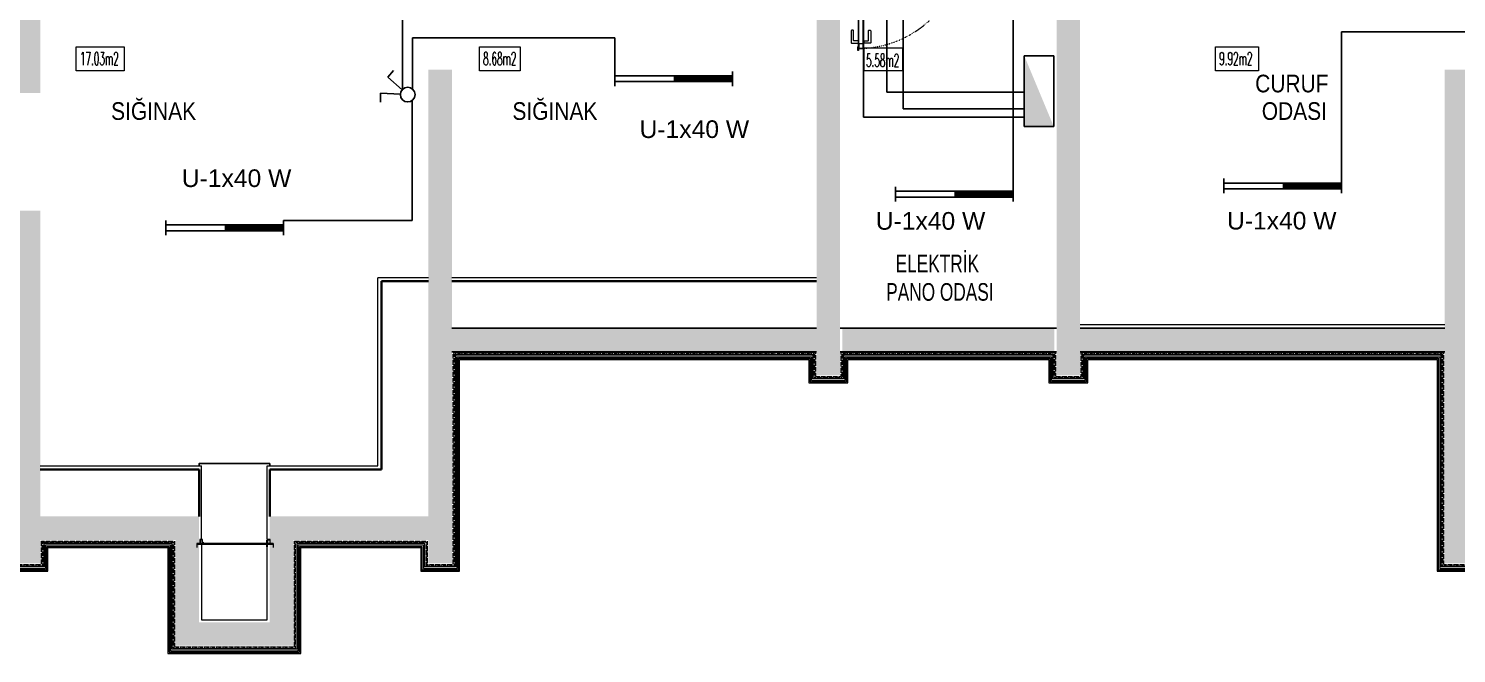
# Model space of a CAD drawing. Header units: millimetres. Extents: x -4402 to 30102, y 1696 to 6551.
# Drawn here: x 11332 to 12546, y 3548 to 4080 of the extents above; entities that cross this region are included whole.
import ezdxf

# ---------------------------------------------------------------- set-up
doc = ezdxf.new("R2010")
doc.units = ezdxf.units.MM
doc.linetypes.add('DASHDOT2', pattern=[0.5, 0.25, -0.125, 0, -0.125])
doc.linetypes.add('DOT', pattern=[0.25, 0, -0.25])
for name, color, linetype, lineweight in [('B', 30, 'Continuous', 25), ('D', 4, 'Continuous', 35), ('DY', 6, 'Continuous', 13), ('KP', 1, 'Continuous', 20), ('MH', 20, 'Continuous', 20), ('P', 1, 'Continuous', 20), ('S', 6, 'Continuous', 20), ('YYM', 20, 'Continuous', 18)]:
    doc.layers.add(name, color=color, linetype=linetype, lineweight=lineweight)
for name, color, linetype in [('BOYA', 253, 'Continuous'), ('CEMAL AYAR  AYD. HAT', 6, 'Continuous'), ('ELEKTRİK YAZI', 2, 'Continuous'), ('PP', 2, 'Continuous'), ('SEMBOL', 1, 'Continuous')]:
    doc.layers.add(name, color=color, linetype=linetype)
doc.styles.add('1', font='arial.ttf', dxfattribs={"height": 18})
doc.styles.add('SIMPLEX', font='SIMPLEX.SHX', dxfattribs={"width": 0.65, "height": 10})
doc.styles.get("Standard").update_dxf_attribs({"font": 'arial.ttf'})
doc.linetypes.add('BATTING', pattern='A,0.0001,-0.1,[134,ltypeshp.shx,S=0.1,R=0,X=-0.1,Y=0],-0.2,[134,ltypeshp.shx,S=0.1,R=180,X=0.1,Y=0],-0.1', length=0.4001)

# ---------------------------------------------------------------- blocks, each defined once
blk = doc.blocks.new('DK1')
at = {"layer": 'KP'}
for p, q in [((-83.8, -5.2), (-83.3, -5.6)), ((-77.9, -5.5), (-81.4, -5.5)), ((-77.9, -9.9), (-81.4, -9.9)), ((-78.7, -5.3), (-80.7, -5.3)), ((-78.7, -10.1), (-80.7, -10.1)), ((2.9, -5.2), (2.3, -5.6)), ((4.9, -95), (4.9, -5)), ((9.5, -3.7), (8.9, -2.9)), ((8.9, -95), (8.9, -5)), ((9.5, -96.3), (8.9, -97.1))]:
    blk.add_line(p, q, dxfattribs=at)
for points in [[(-78.7, -5.3), (-78.7, -1.9, -0.414214), (-78.2, -1.4), (-70.2, -1.4, 0.414214), (-69.7, -0.9), (-69.7, 0.1, 0.410092), (-70.2, 0.7), (-80.2, 0.6, 0.414214), (-80.7, 0.1), (-80.7, -5.3)], [(-81.9, -5.6), (-81.9, -5.5, -0.414214), (-81.8, -5.5), (-77.5, -5.5, -0.414214), (-77.5, -5.5), (-77.5, -5.6)], [(-81.9, -9.9), (-81.9, -9.9, 0.414214), (-81.8, -9.9), (-77.5, -9.9, 0.414214), (-77.5, -9.9), (-77.5, -9.9)], [(-78.7, -10.1), (-78.7, -13.6, 0.414214), (-78.2, -14.1), (-70.2, -14.1, -0.414214), (-69.7, -14.6), (-69.7, -15.6, -0.410092), (-70.2, -16.1), (-80.2, -16.1, -0.414214), (-80.7, -15.6), (-80.7, -10.1)]]:
    blk.add_lwpolyline(points, format="xyb", dxfattribs=at)
at = {"layer": 'KP', "color": 8}
for points in [[(6.9, -0.5), (7.4, 5.2), (7.9, 5.2), (7.4, -1), (5.9, -1), (5.9, -0.5)], [(6.9, -99.4), (7.4, -105.2), (7.9, -105.2), (7.4, -99), (5.9, -99), (5.9, -99.4)]]:
    blk.add_lwpolyline(points, close=True, dxfattribs=at)
at = {"layer": 'KP'}
for points in [[(-86.7, -5.1), (-83.9, -5.1, -0.414214), (-83.8, -5.2), (-83.8, -5.6), (-86.8, -5.6), (-86.8, -5.2, -0.414214)], [(4.7, -5.1), (3, -5.1, 0.414214), (2.9, -5.2), (2.9, -5.6), (4.8, -5.6), (4.8, -5.2, 0.414214)], [(9.6, -6.6), (9.6, -3.8, 0.414214), (9.5, -3.7), (9.1, -3.7), (9.1, -6.7), (9.5, -6.7, 0.414214)], [(9.6, -96.2), (9.6, -93.4, 0.414214), (9.5, -93.3), (9.1, -93.3), (9.1, -96.3), (9.5, -96.3, 0.414214)]]:
    blk.add_lwpolyline(points, format="xyb", close=True, dxfattribs=at)
at = {"layer": 'KP', "color": 6}
for points in [[(-85.2, -9.7), (-81.2, -9.7), (-81.2, -5.7), (-85.2, -5.7)], [(-85, -9.5), (-81.3, -9.5), (-81.3, -5.9), (-85, -5.9)], [(4.2, -9.7), (0.2, -9.7), (0.2, -5.7), (4.2, -5.7)], [(4.1, -9.5), (0.4, -9.5), (0.4, -5.9), (4.1, -5.9)], [(8.9, -1), (8.9, -5), (4.9, -5), (4.9, -1)], [(8.8, -1.1), (8.8, -4.9), (5.1, -4.9), (5.1, -1.1)], [(8.9, -95), (8.9, -99), (4.9, -99), (4.9, -95)], [(8.8, -95.1), (8.8, -98.8), (5.1, -98.8), (5.1, -95.1)]]:
    blk.add_lwpolyline(points, close=True, dxfattribs=at)
at = {"layer": 'KP'}
for points in [[(-84.7, -5.6), (-84.7, -5.7), (3.7, -5.7), (3.7, -5.6)], [(-84.7, -9.9), (-84.7, -9.7), (3.7, -9.7), (3.7, -9.9)]]:
    blk.add_lwpolyline(points, close=True, dxfattribs=at)
for points in [[(-80.7, -5.3), (-81, -5.5)], [(-78.7, -5.3), (-78.4, -5.5)], [(-78.7, -10.1), (-78.4, -9.9)]]:
    blk.add_lwpolyline(points, dxfattribs=at)
at = {"layer": 'KP', "color": 40, "linetype": 'DOT'}
blk.add_arc((4.4, -5.2), 89.6, 182.9093, 270.2557, dxfattribs=at)
blk = doc.blocks.new('MENFEZ')
at = {"layer": 'P'}
for p, q in [((3.5, 0.2), (3.2, 0.2)), ((3.2, 0.2), (3.2, -0.7)), ((3.5, -0.8), (3.5, 0.2)), ((3.5, -3), (3.5, -58))]:
    blk.add_line(p, q, dxfattribs=at)
for points in [[(3.5, 2), (3.5, -3), (-0.5, -3), (-0.5, -0.5), (3, -0.5), (3, 2)], [(0, -1), (3, -1), (3, -2.5), (0, -2.5)], [(2.9, -3.3), (1.8, -3.3), (1.8, -3.5), (2.7, -3.5), (2.7, -57.5), (0.2, -57.5), (0.2, -57.7), (2.9, -57.7)], [(0, -60), (3, -60), (3, -58.5), (0, -58.5)], [(5.9, -57.9), (5.9, -57.7), (0.2, -57.7), (0.2, -57.9)]]:
    blk.add_lwpolyline(points, close=True, dxfattribs=at)
blk.add_lwpolyline([(3, -63), (3, -60.5), (-0.5, -60.5), (-0.5, -58), (3.5, -58), (3.5, -63), (3, -63)], dxfattribs=at)
blk = doc.blocks.new('Armatür_U 2x40')
at = {"layer": 'SEMBOL'}
for p, q in [((-50, 8.75), (-50, -3.75)), ((50, 5), (-50, 5)), ((50, 0), (-50, 0)), ((50, 8.75), (50, -3.75))]:
    blk.add_line(p, q, dxfattribs=at)
at = {"layer": 'SEMBOL', "const_width": 5}
blk.add_lwpolyline([(50, 2.5), (0, 2.5)], dxfattribs=at)
blk = doc.blocks.new('Anahtar_Komutatör')
at = {"layer": 'SEMBOL'}
for p, q in [((-6.7, 21.6), (-13.8, 19.3)), ((-6.7, 21.6), (-1.9, 5.9)), ((8.4, 21.6), (2.3, 5.8)), ((8.4, 21.6), (15.3, 18.7))]:
    blk.add_line(p, q, dxfattribs=at)
blk.add_circle((0, 0), 6.25, dxfattribs=at)
blk = doc.blocks.new('Pano_Aydınlatma_Küçük')
at = {"layer": 'SEMBOL'}
blk.add_lwpolyline([(25, -30), (25, 30), (0, 30), (0, -30)], close=True, dxfattribs=at)
blk.add_solid([(0, 30), (25, -30), (0, -30)], dxfattribs=at)

msp = doc.modelspace()

# ---------------------------------------------------------------- hatches: boundary and pattern name
at = {"layer": 'BOYA', "linetype": 'Continuous'}
for points in [[(11342.3, 4275), (11692.3, 4275), (11692.3, 4300), (11672.3, 4300), (11672.3, 4295), (11342.3, 4295), (11342.3, 4845), (11322.3, 4845), (11322.3, 4295), (10992.3, 4295), (10992.3, 4300), (10972.3, 4300), (10972.3, 4295), (10972.3, 4275), (11322.3, 4275), (11322.3, 4025), (11342.3, 4025)], [(11952.3, 4235), (11932.3, 4235), (11932.3, 4165), (11672.3, 4165), (11672.3, 4135), (11692.3, 4135), (11692.3, 4145), (12002.3, 4145), (12002.3, 3785), (12022.3, 3785), (12022.3, 4165), (11952.3, 4165)], [(12556.3, 4165), (12296.3, 4165), (12296.3, 4235), (12276.3, 4235), (12276.3, 4165), (12206.3, 4165), (12206.3, 3785), (12226.3, 3785), (12226.3, 4145), (12536.3, 4145), (12536.3, 4135), (12556.3, 4135)], [(11692.3, 4045), (11672.3, 4045), (11672.3, 3625), (11692.3, 3625)], [(12556.3, 4045), (12536.3, 4045), (12536.3, 3625), (12556.3, 3625)], [(11342.3, 3925), (11322.3, 3925), (11322.3, 3625), (11342.3, 3625)], [(12002.3, 3825), (11692.3, 3825), (11692.3, 3805), (12002.3, 3805)], [(12204.3, 3825), (12024.3, 3825), (12024.3, 3805), (12204.3, 3805)], [(12536.3, 3825), (12226.3, 3825), (12226.3, 3805), (12536.3, 3805)], [(11557.3, 3645), (11672.3, 3645), (11672.3, 3665), (11537.3, 3665), (11537.3, 3645), (11537.3, 3575), (11477.3, 3575), (11477.3, 3645), (11477.3, 3665), (11342.3, 3665), (11342.3, 3645), (11457.3, 3645), (11457.3, 3555), (11557.3, 3555)]]:
    msp.add_hatch(color=256, dxfattribs=at).paths.add_polyline_path(points)

# ---------------------------------------------------------------- linework, layer by layer
at = {"color": 5, "linetype": 'ByBlock'}
msp.add_line((12169.3, 3945.3), (12169.3, 4096.4), dxfattribs=at)
at = {"color": 9, "true_color": 0xd19cc7}
for p, q in [((11830.8, 4072.1), (11658.7, 4072.1)), ((11658.7, 4072.1), (11658.7, 4028.5)), ((11830.8, 4043.4), (11830.8, 4072.1)), ((12448.5, 3952.2), (12448.5, 4077.2)), ((12448.5, 4077.2), (12595.8, 4077.2)), ((11658.5, 3916.7), (11658.5, 4018.8)), ((11549, 3916.7), (11658.5, 3916.7))]:
    msp.add_line(p, q, dxfattribs=at)
at = {"layer": 'B'}
msp.add_lwpolyline([(11537.3, 3708), (11537.3, 3710), (11537.3, 3710), (11477.3, 3710), (11477.3, 3710), (11477.3, 3708)], dxfattribs=at)
at = {"layer": 'CEMAL AYAR  AYD. HAT', "color": 9, "linetype": 'ByBlock', "true_color": 0xd19cc7}
for p, q in [((12042.2, 4255.2), (12042.2, 4004.6)), ((11650.1, 4027.9), (11650.1, 4188.7)), ((12042.2, 4004.6), (12178.9, 4004.6))]:
    msp.add_line(p, q, dxfattribs=at)
at = {"layer": 'CEMAL AYAR  AYD. HAT', "color": 67, "linetype": 'ByBlock', "true_color": 0x727430}
for p, q in [((12061.9, 4198.8), (12061.9, 4025.7)), ((12061.9, 4025.7), (12178.9, 4025.7))]:
    msp.add_line(p, q, dxfattribs=at)
at = {"layer": 'CEMAL AYAR  AYD. HAT', "color": 61, "linetype": 'ByBlock', "true_color": 0xedee99}
for p, q in [((12075.8, 4177.8), (12075.8, 4011.7)), ((12075.8, 4011.7), (12178.9, 4011.7))]:
    msp.add_line(p, q, dxfattribs=at)
at = {"layer": 'D'}
for p, q in [((11632.3, 3705), (11632.3, 3865)), ((11672.3, 3865), (11632.3, 3865)), ((12002.3, 3865), (11692.3, 3865)), ((11342.3, 3705), (11477.3, 3705)), ((11477.3, 3665), (11477.3, 3705)), ((11537.3, 3665), (11537.3, 3705)), ((11537.3, 3705), (11632.3, 3705))]:
    msp.add_line(p, q, dxfattribs=at)
at = {"layer": 'DY', "color": 8}
for p, q in [((11475.3, 3642), (11475.3, 3638.5)), ((11540.3, 3642), (11540.3, 3638.5))]:
    msp.add_line(p, q, dxfattribs=at)
at = {"layer": 'DY', "color": 8, "linetype": 'BATTING', "ltscale": 0.125}
msp.add_lwpolyline([(11318.1, 3620.7), (11346.6, 3620.7), (11346.6, 3640.7), (11438.1, 3640.7), (11438.1, 3640.7), (11453.1, 3640.7), (11453.1, 3550.7), (11561.6, 3550.7), (11561.6, 3640.7), (11576.6, 3640.7), (11576.6, 3640.7), (11668.1, 3640.7), (11668.1, 3620.7), (11696.6, 3620.7), (11696.6, 3800.7), (11998.1, 3800.7), (11998.1, 3780.7), (12026.6, 3780.7), (12026.6, 3800.7), (12202.1, 3800.7), (12202.1, 3780.7), (12230.6, 3780.7), (12230.6, 3800.7), (12532.1, 3800.7), (12532.1, 3620.7), (12560.6, 3620.7)], dxfattribs=at)
at = {"layer": 'DY', "color": 8, "linetype": 'DASHDOT2'}
for points in [[(11320.3, 3623), (11344.3, 3623), (11344.3, 3643), (11440.3, 3643), (11440.3, 3643), (11455.3, 3643), (11455.3, 3553), (11559.3, 3553), (11559.3, 3643), (11574.3, 3643), (11574.3, 3643), (11670.3, 3643), (11670.3, 3623), (11694.3, 3623), (11694.3, 3803), (12000.3, 3803), (12000.3, 3783), (12024.3, 3783), (12024.3, 3803), (12204.3, 3803), (12204.3, 3783), (12228.3, 3783), (12228.3, 3803), (12534.3, 3803), (12534.3, 3623), (12558.3, 3623)], [(11321.3, 3624), (11343.3, 3624), (11343.3, 3644), (11441.3, 3644), (11441.3, 3644), (11456.3, 3644), (11456.3, 3554), (11558.3, 3554), (11558.3, 3644), (11573.3, 3644), (11573.3, 3644), (11671.3, 3644), (11671.3, 3624), (11693.3, 3624), (11693.3, 3804), (12001.3, 3804), (12001.3, 3784), (12023.3, 3784), (12023.3, 3804), (12205.3, 3804), (12205.3, 3784), (12227.3, 3784), (12227.3, 3804), (12535.3, 3804), (12535.3, 3624), (12557.3, 3624)]]:
    msp.add_lwpolyline(points, dxfattribs=at)
at = {"layer": 'DY', "color": 8}
msp.add_lwpolyline([(11315.8, 3618.5), (11348.8, 3618.5), (11348.8, 3638.5), (11435.8, 3638.5), (11435.8, 3638.5), (11450.8, 3638.5), (11450.8, 3548.5), (11563.8, 3548.5), (11563.8, 3638.5), (11578.8, 3638.5), (11578.8, 3638.5), (11665.8, 3638.5), (11665.8, 3618.5), (11698.8, 3618.5), (11698.8, 3798.5), (11995.8, 3798.5), (11995.8, 3778.5), (12028.8, 3778.5), (12028.8, 3798.5), (12199.8, 3798.5), (12199.8, 3778.5), (12232.8, 3778.5), (12232.8, 3798.5), (12529.8, 3798.5), (12529.8, 3618.5), (12562.8, 3618.5)], dxfattribs=at)
at = {"layer": 'DY'}
msp.add_lwpolyline([(11316.8, 3619.5), (11347.8, 3619.5), (11347.8, 3639.5), (11436.8, 3639.5), (11436.8, 3639.5), (11451.8, 3639.5), (11451.8, 3549.5), (11562.8, 3549.5), (11562.8, 3639.5), (11577.8, 3639.5), (11577.8, 3639.5), (11666.8, 3639.5), (11666.8, 3619.5), (11697.8, 3619.5), (11697.8, 3799.5), (11996.8, 3799.5), (11996.8, 3779.5), (12027.8, 3779.5), (12027.8, 3799.5), (12200.8, 3799.5), (12200.8, 3779.5), (12231.8, 3779.5), (12231.8, 3799.5), (12530.8, 3799.5), (12530.8, 3619.5), (12561.8, 3619.5)], dxfattribs=at)
at = {"layer": 'PP'}
for p, q in [((11692.3, 3825), (12002.3, 3825)), ((12206.3, 3825), (12022.3, 3825)), ((12536.3, 3825), (12226.3, 3825)), ((11692.3, 3805), (12002.3, 3805)), ((12206.3, 3805), (12022.3, 3805)), ((12536.3, 3805), (12226.3, 3805))]:
    msp.add_line(p, q, dxfattribs=at)
at = {"layer": 'S'}
for p, q in [((11629.3, 3708), (11629.3, 3868)), ((11672.3, 3868), (11629.3, 3868)), ((12002.3, 3868), (11692.3, 3868)), ((12536.3, 3828), (12226.3, 3828)), ((11342.3, 3708), (11479.3, 3708)), ((11479.3, 3645.7), (11479.3, 3708)), ((11535.3, 3645.7), (11535.3, 3708)), ((11535.3, 3708), (11629.3, 3708))]:
    msp.add_line(p, q, dxfattribs=at)
for points in [[(12559.3, 3622), (12533.3, 3622), (12533.3, 3802), (12229.3, 3802), (12229.3, 3782), (12203.3, 3782), (12203.3, 3802), (12025.3, 3802), (12025.3, 3782), (11999.3, 3782), (11999.3, 3802), (11695.3, 3802), (11695.3, 3622), (11669.3, 3622), (11669.3, 3642), (11575.3, 3642), (11575.3, 3642), (11560.3, 3642), (11560.3, 3552), (11454.3, 3552), (11454.3, 3642), (11439.3, 3642), (11439.3, 3642), (11345.3, 3642), (11345.3, 3622), (11319.3, 3622)], [(11479.3, 3641.5), (11479.3, 3577), (11535.3, 3577), (11535.3, 3641.5)]]:
    msp.add_lwpolyline(points, dxfattribs=at)
at = {"layer": 'YYM'}
for points in [[(11413.7, 4043.9), (11372.8, 4043.9), (11372.8, 4064.2), (11413.7, 4064.2)], [(11750.2, 4043.9), (11715.6, 4043.9), (11715.6, 4064.2), (11750.2, 4064.2)], [(12042.8, 4063.5), (12075.4, 4063.5), (12075.4, 4043.9), (12042.8, 4043.9)], [(12378, 4043.9), (12341.4, 4043.9), (12341.4, 4064.2), (12378, 4064.2)]]:
    msp.add_lwpolyline(points, close=True, dxfattribs=at)

# ---------------------------------------------------------------- block references
at = {"layer": 'KP', "rotation": 90}
msp.add_blockref('DK1', (12032.3, 4148.1), dxfattribs=at)
at = {"layer": 'P', "xscale": -1, "rotation": 90}
msp.add_blockref('MENFEZ', (11477.3, 3645), dxfattribs=at)
at = {"layer": 'SEMBOL'}
for name, p in [('Pano_Aydınlatma_Küçük', (12178.9, 4026.6)), ('Armatür_U 2x40', (11880.8, 4034.7)), ('Armatür_U 2x40', (12398.5, 3943.5)), ('Armatür_U 2x40', (12119.3, 3936.5)), ('Armatür_U 2x40', (11499, 3907.9))]:
    msp.add_blockref(name, p, dxfattribs=at)
at = {"layer": 'SEMBOL', "xscale": -1, "rotation": 66.06183654405108}
msp.add_blockref('Anahtar_Komutatör', (11654.7, 4023.7), dxfattribs=at)

# ---------------------------------------------------------------- texts
at = {"layer": 'ELEKTRİK YAZI'}
for p in [(11851.8, 3986.8), (11462.6, 3945.1), (12052.6, 3908.8), (12351.2, 3909)]:
    msp.add_text('U-1x40 W', height=15, dxfattribs=at).set_placement(p)
at = {"layer": 'MH', "style": '1'}
for s, width, p in [('CURUF', 0.85, (12375.2, 4025.6)), ('SIĞINAK', 0.85, (11402.5, 4002.2)), ('SIĞINAK', 0.85, (11743.7, 4002.2)), ('ODASI', 0.85, (12380.8, 4002.2)), ('ELEKTRİK', 0.7, (12069.5, 3872.6)), ('PANO ODASI', 0.7, (12061.5, 3848.4))]:
    msp.add_text(s, height=15, dxfattribs=dict(at, width=width)).set_placement(p)
at = {"layer": 'YYM', "style": 'SIMPLEX', "width": 0.5}
for s, p in [('17.03m2', (11376, 4048.8)), ('8.68m2', (11718.8, 4048.8)), ('5.58m2', (12044.3, 4047.3)), ('9.92m2', (12344.6, 4048.8))]:
    msp.add_text(s, height=11, dxfattribs=at).set_placement(p)

doc.saveas('drawing.dxf')
